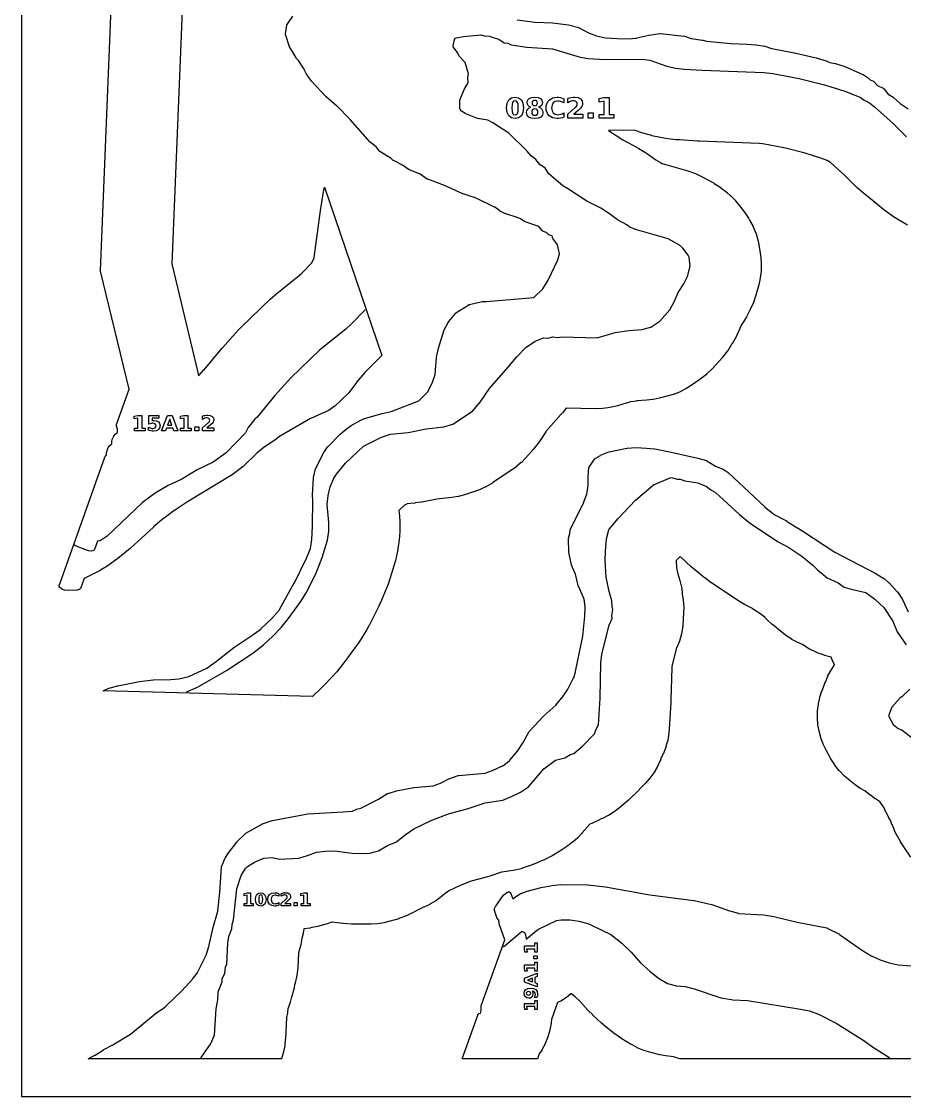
# Model space of a CAD drawing. Header units: millimetres. Extents: x 0 to 841, y 0 to 594.
# Drawn here: x 0 to 249, y 0 to 303.1 of the extents above; entities that cross this region are included whole.
import ezdxf

# ---------------------------------------------------------------- set-up
doc = ezdxf.new("R2010")
doc.units = ezdxf.units.MM
for name, color, linetype in [('CUT', 1, 'Continuous'), ('ENGRAVE', 5, 'Continuous'), ('SHEET_EDGE_DO_NOT_CUT', 8, 'Continuous')]:
    doc.layers.add(name, color=color, linetype=linetype)

msp = doc.modelspace()

# ---------------------------------------------------------------- linework, layer by layer
at = {"layer": 'CUT'}
for points in [[(45.57, 313.2), (42.35, 234.78), (42.35, 234.77), (42.35, 234.76), (49.76, 204.13), (49.77, 204.1), (49.94, 203.2), (49.94, 203.19), (49.95, 203.2), (50.09, 203.37), (50.11, 203.4), (51.46, 204.87), (51.47, 204.88), (55.98, 210.36), (55.99, 210.37), (56.64, 211.12), (56.65, 211.13), (61.13, 216.05), (61.14, 216.06), (62.02, 216.97), (62.03, 216.98), (70.13, 224.8), (70.14, 224.81), (71.47, 225.98), (71.49, 226), (78.42, 231.58), (78.43, 231.59), (79.08, 232.18), (79.09, 232.19), (81.87, 235.06), (81.88, 235.07), (81.89, 235.09), (82.53, 236.5), (82.54, 236.51), (82.54, 236.52), (84.4, 250.43), (84.4, 250.44), (84.48, 250.93), (84.48, 250.93), (85.05, 254.56), (85.06, 254.57), (85.33, 255.97), (85.33, 255.99), (85.44, 256.42), (101.6, 208.97), (96.82, 204.13), (96.82, 204.13), (96.81, 204.12), (94.49, 201.37), (94.48, 201.35), (92.32, 198.42), (92.3, 198.39), (92.26, 198.35), (88.22, 194.56), (88.17, 194.52), (86.63, 193.44), (86.59, 193.41), (86.55, 193.39), (81.55, 191.14), (81.53, 191.13), (72.73, 186.08), (72.72, 186.07), (72.72, 186.07), (71.46, 185.08), (71.42, 185.05), (68.44, 183.13), (68.41, 183.11), (66.39, 181.4), (66.38, 181.38), (62.57, 177.72), (62.52, 177.68), (59.43, 175.31), (59.39, 175.28), (46.84, 167.66), (46.83, 167.66), (43.39, 165.4), (43.38, 165.4), (40.19, 163.06), (40.18, 163.05), (37.21, 160.58), (37.2, 160.57), (30.67, 154.56), (30.65, 154.54), (27.19, 151.7), (27.17, 151.68), (24.42, 149.69), (24.39, 149.67), (22.24, 148.36), (22.2, 148.34), (17.68, 146.04), (17.67, 146.04), (17.67, 146.03), (16.74, 143.44), (16.72, 143.39), (16.7, 143.35), (16.67, 143.31), (16.55, 143.14), (16.52, 143.1), (16.48, 143.07), (16.44, 143.03), (16.39, 143.01), (16.35, 142.98), (16.3, 142.97), (15.71, 142.78), (15.67, 142.77), (15.63, 142.76), (15.58, 142.75), (13.22, 142.63), (13.18, 142.63), (13.13, 142.63), (12.26, 142.74), (12.2, 142.75), (12.14, 142.76), (11.57, 142.98), (11.52, 142.99), (11.48, 143.02), (11.44, 143.04), (10.86, 143.46), (10.83, 143.49), (10.79, 143.53), (10.76, 143.56), (10.74, 143.6), (10.71, 143.64), (10.69, 143.69), (10.66, 143.77), (10.65, 143.81), (10.64, 143.86), (10.63, 143.9), (10.63, 143.95), (10.63, 144), (10.65, 144.17), (10.66, 144.23), (10.67, 144.29), (23.51, 180.3), (23.53, 180.35), (23.56, 180.4), (23.67, 180.56), (23.7, 180.6), (23.74, 180.64), (23.78, 180.68), (23.82, 180.71), (23.97, 180.8), (23.98, 180.81), (23.98, 180.82), (23.95, 181.39), (23.95, 181.44), (23.95, 181.49), (23.96, 181.54), (23.98, 181.58), (24.47, 182.97), (24.49, 183.02), (24.51, 183.07), (24.54, 183.11), (24.89, 183.57), (24.92, 183.61), (24.96, 183.65), (25, 183.68), (25.51, 184.03), (25.52, 184.04), (25.52, 184.05), (25.48, 184.62), (25.48, 184.68), (25.49, 184.74), (25.55, 185.11), (25.56, 185.16), (25.57, 185.2), (25.59, 185.24), (26.03, 186.22), (26.05, 186.26), (26.08, 186.3), (26.1, 186.33), (26.45, 186.76), (26.48, 186.79), (26.51, 186.82), (26.55, 186.85), (27.06, 187.21), (27.07, 187.22), (27.07, 187.23), (27.06, 188.13), (27.06, 188.14), (27.06, 188.15), (26.79, 189.05), (26.78, 189.1), (26.77, 189.15), (26.77, 189.2), (26.77, 189.36), (26.78, 189.41), (26.79, 189.46), (26.8, 189.51), (30.32, 199.4), (30.33, 199.41), (30.32, 199.43), (22.27, 232.73), (22.26, 232.77), (22.25, 232.82), (22.25, 232.86), (25.59, 314.02)], [(249.82, 245.68), (245.9, 248.05), (245.87, 248.07), (243.57, 249.69), (243.54, 249.71), (236.91, 255.15), (236.89, 255.17), (235.59, 256.33), (235.58, 256.35), (232.05, 259.8), (232.04, 259.81), (228.17, 263.32), (228.16, 263.33), (228.15, 263.33), (228.15, 263.34), (228.13, 263.35), (227.21, 263.88), (227.18, 263.89), (225.45, 264.59), (225.43, 264.59), (221.01, 266), (221, 266), (215.04, 267.46), (215.02, 267.46), (209.01, 268.63), (208.98, 268.64), (208, 268.73), (207.98, 268.74), (191.17, 269.35), (191.16, 269.35), (190.62, 269.38), (190.61, 269.38), (185.61, 269.7), (185.6, 269.7), (184.66, 269.79), (184.65, 269.79), (182.16, 270.07), (182.14, 270.07), (180.2, 270.39), (180.17, 270.39), (177.75, 270.91), (177.72, 270.92), (175.26, 271.62), (175.23, 271.63), (172.8, 272.49), (172.79, 272.49), (172.78, 272.49), (165.56, 272.4), (165.55, 272.4), (165.56, 272.39), (169.54, 269.75), (169.57, 269.74), (172.42, 268.28), (172.44, 268.27), (174.09, 267.33), (174.11, 267.32), (176.52, 265.78), (176.54, 265.77), (177.81, 264.88), (177.82, 264.87), (178.87, 264.08), (178.88, 264.08), (178.89, 264.07), (180.15, 263.39), (180.17, 263.38), (180.61, 263.11), (180.61, 263.11), (180.63, 263.11), (187.91, 261.01), (187.94, 261), (190.06, 260.26), (190.11, 260.23), (192.13, 259.25), (192.16, 259.24), (195.3, 257.48), (195.33, 257.47), (197.19, 256.28), (197.24, 256.25), (198.96, 254.86), (198.98, 254.84), (199.88, 254.03), (199.9, 254.01), (201.3, 252.61), (201.33, 252.58), (202.58, 251.04), (202.6, 251.02), (204.06, 249.04), (204.07, 249.02), (204.98, 247.67), (204.99, 247.66), (205.31, 247.13), (205.33, 247.11), (206.34, 245.26), (206.36, 245.21), (207.16, 243.27), (207.18, 243.22), (207.76, 241.2), (207.77, 241.15), (208.14, 239.07), (208.15, 239.05), (208.45, 236.56), (208.45, 236.54), (208.59, 234.64), (208.59, 234.6), (208.55, 232.71), (208.55, 232.66), (208.32, 230.79), (208.31, 230.74), (207.9, 228.88), (207.89, 228.86), (207.11, 225.96), (207.1, 225.93), (206.42, 223.9), (206.4, 223.85), (205.51, 221.9), (205.5, 221.88), (204.44, 219.86), (204.43, 219.84), (203.63, 218.46), (203.62, 218.44), (202.98, 217.44), (202.98, 217.43), (202.97, 217.42), (202.61, 216.54), (202.59, 216.52), (201.69, 214.64), (201.68, 214.61), (200.37, 212.21), (200.35, 212.19), (199.15, 210.26), (199.11, 210.21), (197.69, 208.43), (197.67, 208.41), (194.85, 205.28), (194.83, 205.25), (193.19, 203.63), (193.15, 203.59), (191.33, 202.18), (191.3, 202.16), (188.82, 200.45), (188.8, 200.44), (187.33, 199.52), (187.29, 199.5), (185.76, 198.71), (185.71, 198.7), (184.12, 198.05), (184.07, 198.04), (182.41, 197.54), (182.39, 197.53), (179.84, 196.88), (179.82, 196.88), (178.11, 196.52), (178.07, 196.51), (176.33, 196.31), (176.31, 196.31), (173.47, 196.11), (173.45, 196.1), (171.79, 195.86), (171.76, 195.85), (168.07, 194.75), (168.04, 194.74), (166.03, 194.25), (165.98, 194.24), (163.94, 193.97), (163.89, 193.97), (161.82, 193.91), (161.8, 193.91), (153.66, 194.12), (153.65, 194.12), (153.64, 194.11), (152.62, 192.87), (152.62, 192.86), (152.11, 192.27), (152.11, 192.26), (147.88, 187.48), (147.86, 187.45), (146.06, 184.73), (146.04, 184.7), (144.32, 182.46), (144.3, 182.44), (142.12, 179.99), (142.11, 179.98), (140.96, 178.8), (140.93, 178.77), (139.7, 177.69), (139.67, 177.66), (138.34, 176.69), (138.32, 176.68), (132.83, 172.99), (132.81, 172.97), (131.16, 171.98), (131.11, 171.95), (129.38, 171.13), (129.34, 171.11), (127.53, 170.46), (127.5, 170.45), (124.97, 169.68), (124.95, 169.67), (123.21, 169.22), (123.17, 169.21), (121.4, 168.93), (121.37, 168.92), (117.12, 168.44), (117.1, 168.43), (112.85, 167.62), (112.83, 167.61), (110.98, 167.35), (110.95, 167.34), (108.77, 167.13), (108.75, 167.13), (108.74, 167.13), (108.06, 166.78), (108.04, 166.78), (108.04, 166.77), (106.44, 165.26), (106.43, 165.26), (106.44, 165.24), (106.58, 163.77), (106.58, 163.75), (106.67, 161.94), (106.67, 161.92), (106.68, 159.45), (106.68, 159.44), (106.62, 157.89), (106.62, 157.86), (106.44, 156.32), (106.44, 156.3), (106.05, 153.82), (106.05, 153.78), (105.46, 151.16), (105.45, 151.13), (103.99, 146.23), (103.98, 146.21), (103.38, 144.5), (103.38, 144.48), (101.55, 139.93), (101.54, 139.91), (100.81, 138.3), (100.8, 138.28), (98.09, 132.96), (98.08, 132.94), (97.28, 131.53), (97.27, 131.51), (95.77, 129.07), (95.76, 129.05), (95, 127.93), (94.99, 127.91), (91.49, 123.02), (91.48, 123.01), (90.85, 122.18), (90.84, 122.17), (88.89, 119.73), (88.88, 119.71), (87.64, 118.31), (87.63, 118.3), (85.29, 115.88), (85.28, 115.87), (84.5, 115.11), (84.49, 115.1), (82.02, 112.81), (23.01, 114.42), (24.6, 115.14), (24.6, 115.14), (24.64, 115.16), (24.68, 115.17), (27.11, 115.81), (27.15, 115.82), (33.29, 116.97), (33.32, 116.97), (37.17, 117.49), (37.23, 117.5), (42.13, 117.57), (42.15, 117.57), (44.39, 117.76), (44.4, 117.76), (44.41, 117.76), (47.17, 118.44), (47.18, 118.44), (47.19, 118.45), (52.25, 120.76), (52.26, 120.77), (52.27, 120.77), (55, 122.73), (55.01, 122.73), (59.87, 126.56), (59.9, 126.58), (64.99, 129.97), (65, 129.98), (67.56, 131.91), (67.58, 131.93), (70.57, 134.78), (70.59, 134.8), (72.72, 137.25), (72.73, 137.26), (72.74, 137.27), (76.84, 144.64), (76.85, 144.65), (80.35, 151.79), (80.36, 151.8), (81.5, 154.5), (81.5, 154.51), (81.51, 154.52), (81.83, 157.01), (81.83, 157.03), (82.04, 160.69), (82.04, 160.7), (82.18, 168.11), (82.18, 168.13), (82.08, 169.52), (82.08, 169.58), (82.31, 174.45), (82.32, 174.5), (82.33, 174.55), (82.94, 177.01), (82.96, 177.06), (82.98, 177.11), (85.36, 181.82), (85.38, 181.86), (85.41, 181.89), (86.41, 183.27), (86.43, 183.3), (86.46, 183.32), (89.85, 186.75), (89.89, 186.79), (91.58, 188.17), (91.59, 188.18), (92.94, 189.19), (92.97, 189.21), (93, 189.23), (95.69, 190.67), (95.72, 190.69), (96.7, 191.13), (96.77, 191.16), (101.68, 192.59), (101.71, 192.6), (104.23, 193.15), (104.24, 193.16), (104.25, 193.16), (112.09, 196.19), (112.1, 196.2), (112.11, 196.21), (114.45, 198.62), (114.46, 198.63), (114.46, 198.64), (115.79, 201.09), (115.8, 201.1), (115.8, 201.11), (116.64, 203.56), (116.64, 203.57), (116.64, 203.59), (117.05, 208.38), (117.06, 208.44), (117.59, 210.99), (117.6, 211.04), (119.09, 215.89), (119.11, 215.94), (119.13, 215.98), (120.45, 218.43), (120.48, 218.47), (120.5, 218.51), (122.38, 220.82), (122.41, 220.86), (122.45, 220.9), (122.5, 220.93), (126.14, 223.25), (126.19, 223.27), (126.24, 223.3), (126.29, 223.31), (129.92, 224.19), (129.96, 224.2), (130.01, 224.2), (130.05, 224.2), (131.07, 224.17), (131.1, 224.17), (144.47, 225.32), (144.49, 225.32), (144.5, 225.33), (146.98, 227.75), (146.99, 227.76), (147, 227.77), (148.51, 230.18), (148.53, 230.21), (151.21, 235.91), (151.23, 235.95), (151.74, 237.62), (151.74, 237.63), (151.74, 237.64), (151.14, 240.13), (151.14, 240.15), (151.13, 240.16), (149.91, 241.84), (149.88, 241.88), (149.85, 241.92), (149.84, 241.97), (149.6, 242.68), (149.6, 242.69), (149.58, 242.69), (148.72, 243), (148.67, 243.02), (148.62, 243.04), (148.57, 243.07), (148.53, 243.11), (148.13, 243.5), (148.13, 243.51), (148.12, 243.51), (147.05, 243.99), (147, 244.01), (146.96, 244.04), (146.92, 244.08), (146.88, 244.11), (145.86, 245.28), (145.85, 245.29), (145.84, 245.3), (142.03, 246.59), (141.99, 246.61), (141.95, 246.63), (141.91, 246.65), (140.74, 247.44), (140.73, 247.45), (140.72, 247.46), (139.57, 247.95), (139.54, 247.96), (136.59, 248.9), (136.53, 248.92), (134.94, 249.67), (134.89, 249.7), (134.85, 249.73), (133.45, 250.78), (133.44, 250.78), (133.43, 250.79), (128.21, 253.26), (128.19, 253.27), (124.54, 254.52), (124.5, 254.53), (119.32, 256.84), (119.31, 256.84), (114.54, 258.62), (114.5, 258.64), (114.46, 258.66), (114.43, 258.68), (112.46, 260.08), (112.45, 260.09), (112.44, 260.09), (109.39, 261.28), (109.33, 261.3), (109.28, 261.33), (107.43, 262.63), (107.42, 262.63), (107.41, 262.64), (104.92, 263.87), (104.88, 263.9), (104.84, 263.92), (104.8, 263.95), (104.22, 264.48), (104.21, 264.49), (104.2, 264.49), (101.08, 266.46), (101.04, 266.49), (101, 266.53), (100.97, 266.57), (99.98, 267.75), (99.98, 267.76), (99.97, 267.77), (98.31, 269.07), (98.27, 269.1), (98.24, 269.14), (92.7, 275.48), (92.69, 275.5), (88.98, 279.23), (88.97, 279.24), (85.86, 281.95), (85.82, 281.99), (81.82, 286.29), (81.78, 286.33), (80.45, 288.16), (80.43, 288.2), (80.4, 288.23), (79.72, 289.62), (79.71, 289.64), (78.14, 292.13), (78.13, 292.14), (78.12, 292.15), (77.54, 292.72), (77.51, 292.76), (77.48, 292.8), (77.46, 292.84), (76.45, 294.67), (76.44, 294.69), (75.65, 295.79), (75.62, 295.83), (75.59, 295.88), (75.57, 295.93), (74.48, 299.41), (74.47, 299.46), (74.46, 299.5), (74.46, 299.54), (74.46, 299.59), (74.46, 299.63), (74.82, 302.09), (74.82, 302.14), (74.84, 302.18), (74.85, 302.23), (74.87, 302.27), (74.9, 302.31), (76.52, 304.65)], [(139.78, 303.56), (144.72, 302.93), (144.74, 302.92), (149.7, 302.69), (149.73, 302.69), (154.21, 302.17), (154.28, 302.15), (157.15, 301.39), (157.2, 301.38), (157.26, 301.35), (159.88, 299.95), (159.91, 299.93), (162.12, 299.06), (162.13, 299.06), (162.14, 299.06), (164.64, 298.54), (164.68, 298.54), (169.6, 298.24), (169.62, 298.24), (172.13, 298.3), (172.16, 298.3), (173.53, 298.45), (173.56, 298.46), (176.94, 299.28), (176.98, 299.29), (180.04, 299.77), (180.09, 299.77), (180.14, 299.77), (180.18, 299.77), (186.87, 298.96), (186.92, 298.96), (186.96, 298.94), (188.83, 298.35), (188.84, 298.35), (188.85, 298.35), (192.03, 297.88), (192.06, 297.87), (192.1, 297.86), (193.14, 297.54), (193.15, 297.54), (193.16, 297.54), (200.14, 296.89), (200.15, 296.89), (204.56, 296.76), (204.59, 296.76), (207.1, 296.51), (207.13, 296.51), (209.54, 296.14), (209.58, 296.13), (209.62, 296.12), (211.54, 295.49), (211.57, 295.48), (217.92, 294.26), (217.94, 294.25), (224.12, 292.83), (224.14, 292.83), (226.89, 292.05), (226.96, 292.03), (227.96, 291.59), (227.97, 291.58), (227.99, 291.58), (229.47, 291.28), (229.52, 291.26), (232.15, 290.45), (232.2, 290.43), (237.25, 288.16), (237.32, 288.13), (238.73, 287.22), (238.77, 287.2), (238.81, 287.16), (239.33, 286.67), (239.34, 286.66), (239.35, 286.66), (240.24, 286.24), (240.29, 286.22), (240.33, 286.19), (240.37, 286.15), (240.41, 286.11), (241.16, 285.22), (241.17, 285.21), (241.18, 285.2), (243.13, 284.22), (243.17, 284.2), (243.21, 284.17), (243.25, 284.14), (243.28, 284.11), (243.31, 284.07), (244.38, 282.63), (244.39, 282.62), (244.4, 282.62), (245.81, 281.74), (245.84, 281.72), (245.87, 281.69), (247.79, 280.02), (247.82, 280.01), (250.08, 278.48)], [(250.83, 67.5), (248.81, 70.42), (248.8, 70.44), (247.9, 71.85), (247.89, 71.87), (246.99, 73.42), (246.98, 73.44), (246.17, 75.02), (246.15, 75.06), (245.49, 76.68), (245.47, 76.73), (245.28, 77.34), (245.28, 77.35), (245.27, 77.36), (245.15, 77.6), (245.14, 77.62), (245.03, 77.86), (245.01, 77.89), (244.67, 78.41), (244.65, 78.46), (243.79, 80.11), (243.77, 80.15), (243.26, 81.39), (243.26, 81.4), (243.25, 81.41), (242.47, 82.59), (242.46, 82.6), (242.45, 82.6), (242.34, 82.72), (242.32, 82.75), (242.01, 83.14), (242, 83.15), (241.99, 83.15), (240.78, 83.94), (240.76, 83.95), (239.37, 84.94), (239.35, 84.95), (237.82, 86.14), (237.79, 86.16), (236.55, 86.87), (236.51, 86.89), (235.08, 87.89), (235.06, 87.9), (233.66, 88.97), (233.64, 88.98), (232.09, 90.3), (232.05, 90.34), (230.65, 91.8), (230.62, 91.84), (229.38, 93.44), (229.35, 93.48), (228.27, 95.21), (228.26, 95.23), (226.94, 97.64), (226.93, 97.66), (226.1, 99.35), (226.08, 99.39), (225.42, 101.15), (225.41, 101.19), (224.92, 103), (224.91, 103.05), (224.59, 104.89), (224.59, 104.94), (224.46, 106.81), (224.45, 106.85), (224.5, 108.73), (224.5, 108.77), (224.73, 110.63), (224.74, 110.68), (225.14, 112.51), (225.15, 112.55), (225.73, 114.35), (225.74, 114.37), (226.67, 116.85), (226.68, 116.87), (227.41, 118.55), (227.43, 118.59), (228.3, 120.19), (228.32, 120.23), (229.3, 121.67), (229.31, 121.68), (229.3, 121.69), (228.61, 123.13), (228.6, 123.15), (228.3, 123.85), (228.29, 123.86), (228.28, 123.86), (226.46, 124.39), (226.43, 124.4), (224.34, 125.14), (224.29, 125.16), (222.3, 126.12), (222.26, 126.15), (220.38, 127.33), (220.36, 127.35), (220.24, 127.44), (220.23, 127.44), (220.22, 127.45), (218.77, 128.12), (218.75, 128.13), (217.27, 128.89), (217.24, 128.91), (215.84, 129.79), (215.8, 129.82), (214.48, 130.82), (214.46, 130.83), (211.75, 133.06), (211.73, 133.07), (210.11, 134.57), (210.09, 134.59), (209.69, 135), (209.67, 135.02), (208.23, 136.17), (208.22, 136.18), (206.17, 137.55), (206.15, 137.57), (203.92, 138.73), (203.9, 138.74), (202.03, 139.86), (202.01, 139.87), (194.05, 145.23), (194.03, 145.25), (192.66, 146.26), (192.64, 146.27), (189.89, 148.49), (189.88, 148.51), (188.87, 149.38), (188.85, 149.39), (185.73, 152.29), (185.72, 152.29), (185.71, 152.29), (184.62, 151.16), (184.61, 151.15), (184.61, 151.14), (184.72, 149.08), (184.72, 149.07), (184.72, 149.06), (185.09, 147.36), (185.09, 147.34), (185.63, 145.53), (185.64, 145.5), (186.17, 143.22), (186.18, 143.16), (186.44, 140.84), (186.45, 140.81), (186.46, 140.61), (186.46, 140.58), (186.57, 139.97), (186.58, 139.93), (186.73, 138.11), (186.73, 138.06), (186.72, 136.24), (186.72, 136.19), (186.58, 134.85), (186.58, 134.84), (186.58, 134.83), (186.58, 134.79), (186.58, 134.73), (186.47, 132.63), (186.46, 132.58), (186.12, 130.51), (186.11, 130.45), (185.54, 128.43), (185.52, 128.38), (184.74, 126.41), (184.73, 126.39), (184.65, 126.2), (184.64, 126.19), (184.64, 126.18), (183.42, 121.28), (183.41, 121.25), (183.38, 120.96), (183.38, 120.94), (183.14, 111.78), (183.14, 111.77), (183.11, 111.14), (183.11, 111.13), (182.67, 103.64), (182.67, 103.62), (182.48, 101.82), (182.48, 101.78), (182.13, 100.01), (182.11, 99.97), (181.6, 98.25), (181.59, 98.2), (180.92, 96.54), (180.9, 96.49), (180.44, 95.6), (180.43, 95.58), (180.07, 94.59), (180.05, 94.55), (179.27, 92.89), (179.25, 92.85), (178.31, 91.28), (178.28, 91.24), (177.2, 89.76), (177.17, 89.72), (175.94, 88.34), (175.93, 88.33), (172.55, 84.86), (172.53, 84.84), (171.14, 83.55), (171.13, 83.54), (168.63, 81.43), (168.61, 81.41), (167.12, 80.27), (167.09, 80.24), (165.51, 79.26), (165.46, 79.23), (163.8, 78.4), (163.75, 78.38), (163.2, 78.17), (163.17, 78.16), (162.99, 78.05), (162.96, 78.04), (160.81, 77), (160.75, 76.98), (160.31, 76.83), (160.3, 76.82), (160.29, 76.81), (158.14, 74.3), (158.12, 74.29), (156.91, 72.99), (156.88, 72.96), (155.55, 71.78), (155.52, 71.76), (154.09, 70.7), (154.07, 70.69), (151.84, 69.19), (151.81, 69.17), (149.63, 67.9), (149.6, 67.89), (147.16, 66.67), (147.15, 66.66), (145.74, 66.03), (145.72, 66.02), (143.23, 65.01), (143.2, 65), (141.01, 64.26), (140.96, 64.24), (138.69, 63.77), (138.67, 63.76), (135.42, 63.27), (135.41, 63.27), (135.4, 63.27), (132.08, 62.16), (132.06, 62.15), (130.76, 61.77), (130.75, 61.76), (126.84, 60.75), (126.81, 60.74), (123.74, 59.54), (123.72, 59.53), (120.53, 57.99), (120.5, 57.98), (120.01, 57.65), (119.99, 57.64), (118.39, 56.33), (118.37, 56.31), (116.84, 55.18), (116.8, 55.16), (115.19, 54.19), (115.14, 54.16), (113.43, 53.35), (113.41, 53.34), (112.05, 52.77), (112.02, 52.76), (110.66, 51.97), (110.63, 51.96), (108.6, 50.94), (108.54, 50.92), (106.41, 50.15), (106.38, 50.14), (103.93, 49.41), (103.91, 49.4), (102.2, 48.98), (102.15, 48.97), (100.42, 48.7), (100.38, 48.69), (98.62, 48.58), (98.6, 48.58), (97.37, 48.55), (97.36, 48.55), (96.77, 48.55), (96.76, 48.55), (93.05, 48.58), (93.02, 48.59), (90.68, 48.75), (90.65, 48.75), (87.59, 49.15), (87.58, 49.15), (87.56, 49.14), (85.96, 48.63), (85.94, 48.62), (83.46, 47.95), (83.44, 47.94), (81.5, 47.52), (81.45, 47.51), (79.64, 47.3), (79.62, 47.3), (79.62, 47.29), (79.43, 46.03), (79.43, 45.98), (79.08, 44.53), (79.08, 44.52), (78.8, 42.86), (78.79, 42.8), (78.12, 40.53), (78.11, 40.5), (78.1, 40.48), (78.1, 40.47), (78.1, 40.46), (77.9, 36.35), (77.9, 36.32), (77.67, 34.17), (77.67, 34.12), (77.21, 32.02), (77.2, 31.96), (77.03, 31.47), (77.03, 31.46), (77.02, 31.45), (76.91, 30.69), (76.9, 30.64), (76.33, 28.55), (76.31, 28.49), (76.01, 27.72), (76, 27.69), (75.74, 26.63), (75.72, 26.59), (75.16, 24.94), (75.15, 24.92), (75.14, 24.91), (75.14, 24.9), (75.14, 24.89), (74.98, 23.57), (74.97, 23.53), (74.75, 22.34), (74.74, 22.31), (74.41, 16.21), (74.4, 16.19), (74.22, 14.41), (74.22, 14.36), (73.88, 12.62), (73.87, 12.57), (73.37, 10.86), (73.36, 10.82), (73.28, 10.62), (18.8, 10.62), (20.71, 11.61), (20.71, 11.61), (20.73, 11.62), (23.16, 13.19), (23.2, 13.21), (25.71, 14.53), (25.73, 14.53), (30.71, 17.6), (30.74, 17.62), (38.16, 23.64), (38.2, 23.67), (39.92, 24.8), (39.92, 24.8), (39.93, 24.81), (40.7, 25.5), (40.71, 25.51), (45.2, 29.8), (45.21, 29.81), (48.19, 33.04), (48.2, 33.06), (49.5, 34.79), (49.51, 34.8), (49.51, 34.81), (52.08, 39.81), (52.08, 39.82), (52.09, 39.83), (52.82, 42.3), (52.83, 42.32), (53.91, 47.31), (53.91, 47.34), (55.35, 52.29), (55.36, 52.3), (55.36, 52.31), (55.94, 57.54), (55.94, 57.55), (56.4, 64.77), (56.41, 64.82), (56.42, 64.86), (56.43, 64.9), (56.45, 64.94), (57.46, 67.26), (57.48, 67.3), (57.5, 67.33), (58.21, 68.4), (58.23, 68.42), (60.69, 71.73), (60.71, 71.76), (60.74, 71.79), (63.19, 74.19), (63.23, 74.22), (63.26, 74.25), (63.3, 74.27), (68.17, 76.96), (68.21, 76.98), (68.25, 76.99), (70.73, 77.84), (70.8, 77.86), (80.73, 79.7), (80.79, 79.71), (90.69, 80.22), (90.71, 80.22), (93.2, 80.49), (93.21, 80.49), (93.22, 80.49), (94.36, 80.97), (94.4, 80.98), (94.44, 80.99), (95.71, 81.27), (95.72, 81.27), (95.73, 81.28), (100.69, 83.84), (100.7, 83.85), (103.25, 85.42), (103.29, 85.44), (103.33, 85.46), (103.37, 85.48), (105.72, 86.17), (105.77, 86.19), (110.65, 87.1), (110.7, 87.1), (116.02, 87.62), (116.03, 87.63), (116.05, 87.63), (118.17, 88.36), (118.2, 88.37), (120.72, 89.62), (120.77, 89.65), (123.18, 90.52), (123.22, 90.53), (123.27, 90.54), (123.31, 90.55), (130.69, 91.18), (130.71, 91.18), (130.72, 91.18), (132.8, 91.89), (132.82, 91.9), (135.68, 93.23), (135.69, 93.24), (135.7, 93.25), (137.72, 94.78), (137.73, 94.79), (137.74, 94.8), (139.81, 97.31), (139.83, 97.33), (141.44, 99.8), (141.45, 99.82), (143.2, 102.95), (143.24, 103), (143.27, 103.05), (147.24, 107.26), (147.27, 107.29), (150.7, 110.31), (150.71, 110.32), (150.71, 110.32), (152.32, 112.3), (152.33, 112.32), (154.1, 114.81), (154.11, 114.81), (154.11, 114.82), (155.7, 118.03), (155.71, 118.04), (155.71, 118.05), (156.27, 119.76), (156.27, 119.79), (158.25, 129.81), (158.25, 129.83), (158.85, 135.43), (158.85, 135.44), (158.98, 138.06), (158.98, 138.07), (158.98, 138.08), (158.65, 140.23), (158.65, 140.24), (158.65, 140.25), (157.12, 143.66), (157.11, 143.7), (157.1, 143.74), (156.09, 147.67), (156.08, 147.68), (156.08, 147.69), (155.13, 149.83), (155.12, 149.88), (155.1, 149.93), (154.35, 153.38), (154.34, 153.43), (154.34, 153.47), (154.24, 157.26), (154.24, 157.31), (154.25, 157.36), (154.26, 157.42), (154.67, 158.75), (154.67, 158.76), (154.67, 158.78), (154.74, 159.77), (154.74, 159.82), (154.75, 159.87), (154.77, 159.92), (154.79, 159.96), (158.55, 167.62), (158.55, 167.64), (159.39, 169.79), (159.39, 169.8), (159.39, 169.81), (159.76, 172.28), (159.77, 172.32), (159.77, 174.81), (159.78, 174.86), (160.03, 177.27), (160.04, 177.32), (160.05, 177.36), (160.07, 177.41), (160.09, 177.45), (160.11, 177.49), (161.58, 179.75), (161.61, 179.79), (161.64, 179.83), (161.67, 179.86), (161.71, 179.89), (161.75, 179.91), (163.23, 180.78), (163.29, 180.81), (165.67, 181.78), (165.71, 181.8), (165.76, 181.81), (170.67, 182.82), (170.71, 182.83), (170.75, 182.83), (173.22, 182.95), (173.26, 182.95), (176.25, 182.84), (176.29, 182.83), (178.52, 182.6), (178.56, 182.59), (183.21, 181.7), (183.23, 181.69), (190.68, 180.01), (190.7, 180), (193.17, 179.29), (193.21, 179.28), (193.26, 179.26), (193.29, 179.24), (195.7, 177.77), (195.71, 177.76), (195.72, 177.76), (197.77, 176.92), (197.81, 176.9), (197.86, 176.87), (199.27, 175.92), (199.3, 175.89), (199.33, 175.87), (209.59, 166.22), (209.61, 166.21), (212.43, 164.04), (212.44, 164.03), (212.45, 164.03), (215.72, 162.28), (215.74, 162.26), (220.31, 159.42), (220.32, 159.42), (229.35, 153.49), (229.37, 153.47), (240.72, 147.58), (240.75, 147.56), (243.17, 146.08), (243.21, 146.05), (243.24, 146.03), (244.62, 144.85), (244.66, 144.81), (246.96, 142.33), (246.98, 142.3), (247, 142.27), (248.42, 140.16), (248.45, 140.12), (248.46, 140.09), (250.03, 136.67)], [(289.33, 10.62), (185.65, 10.62), (183.89, 11.23), (183.88, 11.23), (183.87, 11.23), (183.22, 11.28), (183.2, 11.28), (181.61, 11.46), (181.57, 11.47), (179.99, 11.78), (179.97, 11.79), (177.49, 12.38), (177.47, 12.39), (175.53, 12.97), (175.48, 12.98), (173.62, 13.75), (173.57, 13.77), (171.79, 14.73), (171.77, 14.75), (169.27, 16.26), (169.25, 16.28), (167.29, 17.64), (167.27, 17.66), (164.8, 19.61), (164.78, 19.62), (163.56, 20.66), (163.55, 20.67), (161.09, 22.96), (161.07, 22.98), (159.81, 24.26), (159.79, 24.27), (157.53, 26.8), (157.51, 26.81), (156.14, 28.12), (156.13, 28.14), (155.44, 28.68), (155.43, 28.69), (155.41, 28.7), (154.97, 28.91), (154.96, 28.92), (154.95, 28.91), (153.71, 27.95), (153.67, 27.93), (152.06, 26.92), (152.02, 26.9), (151.19, 26.48), (151.18, 26.48), (151.17, 26.47), (149.47, 21.72), (149.46, 21.71), (149.46, 21.7), (149.38, 20.75), (149.38, 20.7), (149.01, 18.76), (149, 18.71), (148.45, 16.81), (148.43, 16.76), (147.68, 14.93), (147.66, 14.88), (146.73, 13.13), (146.7, 13.09), (145.99, 12.02), (145.98, 12.01), (145.98, 12), (145.48, 10.62), (124.23, 10.62), (128.66, 22.95), (128.68, 23), (128.7, 23.04), (128.73, 23.08), (128.85, 23.25), (128.88, 23.29), (128.92, 23.32), (128.96, 23.35), (129, 23.38), (129.04, 23.4), (129.09, 23.42), (129.4, 23.53), (129.41, 23.53), (129.41, 23.54), (129.61, 24.26), (129.61, 24.28), (129.61, 24.29), (129.67, 25.69), (129.67, 25.74), (129.68, 25.79), (129.69, 25.84), (136.27, 44.15), (136.27, 44.16), (136.27, 44.17), (134.69, 48.69), (134.67, 48.74), (134.66, 48.79), (134.66, 48.85), (134.65, 49.73), (134.65, 49.74), (134.64, 49.75), (134.17, 50.29), (134.14, 50.32), (134.11, 50.36), (134.09, 50.41), (134.07, 50.45), (133.38, 52.42), (133.37, 52.46), (133.36, 52.51), (133.35, 52.56), (133.35, 52.6), (133.36, 52.81), (133.37, 52.86), (133.38, 52.91), (133.39, 52.96), (133.41, 53.01), (133.68, 53.57), (133.7, 53.6), (133.72, 53.64), (135.77, 56.55), (135.8, 56.59), (136.09, 56.91), (136.12, 56.95), (136.16, 56.98), (136.9, 57.55), (136.94, 57.58), (136.98, 57.6), (137.02, 57.62), (137.06, 57.63), (137.1, 57.65), (137.15, 57.65), (137.34, 57.68), (137.39, 57.68), (137.44, 57.68), (137.49, 57.67), (137.54, 57.66), (137.58, 57.64), (137.63, 57.62), (137.67, 57.6), (137.81, 57.5), (137.86, 57.47), (137.89, 57.44), (137.93, 57.4), (137.96, 57.35), (137.99, 57.31), (138.01, 57.26), (138.58, 55.72), (138.58, 55.71), (138.59, 55.72), (139.69, 56.57), (139.74, 56.61), (139.74, 56.61), (140.76, 57.2), (140.8, 57.22), (140.85, 57.24), (142.58, 57.86), (142.62, 57.87), (146.5, 58.95), (146.54, 58.96), (149.61, 59.53), (149.66, 59.53), (152.12, 59.73), (152.16, 59.73), (159.61, 59.71), (159.66, 59.71), (164.68, 59.16), (164.72, 59.15), (177.18, 56.88), (177.19, 56.88), (189.61, 55.29), (189.66, 55.28), (194.6, 54.15), (194.66, 54.14), (199.65, 52.35), (199.67, 52.34), (202.16, 51.65), (202.17, 51.64), (202.19, 51.64), (209.2, 51.18), (209.24, 51.18), (212.12, 50.74), (212.16, 50.73), (218.77, 49.16), (218.78, 49.16), (227.07, 47.56), (227.11, 47.55), (227.16, 47.53), (227.2, 47.51), (230.63, 45.75), (230.69, 45.71), (237.16, 41.21), (237.17, 41.21), (239.64, 39.68), (239.67, 39.66), (242.15, 38.54), (242.17, 38.54), (244.68, 37.67), (244.71, 37.66), (247.18, 37.14), (247.21, 37.14), (251.09, 36.81)]]:
    msp.add_lwpolyline(points, dxfattribs=at)
at = {"layer": 'ENGRAVE'}
for points in [[(46.54, 114.08), (47.04, 114.33), (49.62, 115.39), (57.83, 120.14), (65.19, 124.96), (68.29, 127.35), (70.91, 129.79), (73.27, 132.22), (75.23, 134.67), (78.75, 139.57), (80.26, 142.03), (82.99, 147.37), (84.82, 151.94), (86.29, 156.86), (86.68, 159.37), (86.67, 161.86), (86.19, 166.89), (86.45, 169.43), (87.05, 171.93), (88.06, 174.3), (88.79, 175.51), (91.36, 178.53), (96.44, 183.33), (101.5, 185.87), (104.03, 186.77), (109.06, 187.25), (114.08, 188.22), (119.11, 188.8), (121.66, 189.58), (127.17, 193.28), (129.37, 195.75), (131.96, 199.67), (137.13, 205.51), (139.65, 208.6), (142.24, 211.16), (144.87, 212.96), (147.22, 213.89), (148.43, 213.82), (149.83, 214.19), (151.2, 214.01), (152.39, 214.16), (162.32, 213.9), (167.42, 215.43), (171.27, 216), (174.89, 216.26), (177.47, 216.92), (179.97, 218.64), (182.81, 221.8), (184.14, 224.22), (185.17, 226.7), (186.73, 229.16), (187.8, 231.2), (188.6, 234.12), (188.29, 236.63), (187.96, 237.18), (186.48, 239.18), (185.56, 240.01), (182.39, 241.79), (173.12, 244.45), (171.35, 245.21), (170.68, 245.78), (168.05, 247.19), (165.77, 248.91), (163.34, 250.46), (159.45, 252.45), (154.29, 255.87), (152.64, 256.77), (148.69, 260.2), (147.65, 261.78), (146.18, 262.82), (145.04, 264.18), (143.72, 265.23), (142.48, 266.64), (137.46, 271.6), (132.91, 274.58), (131.51, 275.32), (128.58, 275.78), (125.32, 277.09), (124.06, 277.8), (123.69, 278.28), (123.6, 278.58), (123.6, 280.91), (124.82, 283.98), (125.93, 285.85), (125.84, 287.34), (126.06, 288.35), (125.08, 291.53), (123.39, 293.37), (122.97, 294.4), (121.73, 295.93), (121.7, 296.28), (122.13, 298.04), (122.38, 298.39), (122.71, 298.54), (124.65, 298.85), (129.56, 299.34), (130.49, 299.09), (132.02, 298.97), (132.61, 298.66), (134.64, 298.12), (136.14, 297.13), (137.11, 297), (138.12, 296.57), (142.54, 295.87), (149.71, 295.37), (157.55, 293.09), (159.77, 292.71), (164.57, 292.39), (174.98, 292.52), (177.17, 292.16), (181.94, 290.47), (184.39, 289.94), (186.89, 289.66), (191.9, 289.34), (209.36, 288.7), (211.91, 288.44), (219.32, 287), (226.42, 285.26), (232.19, 283.43), (236.66, 281.64), (237.43, 281.05), (239.16, 280.14), (240.55, 279.09), (245.77, 274.36), (249.58, 270.63)], [(96.9, 221.83), (93.01, 217.81), (91.43, 216.38), (84.03, 210.41), (75.92, 202.59), (71.43, 197.66), (66.42, 191.57), (65.76, 190.96), (63.93, 188.64), (63.18, 187.15), (57.73, 181.46), (54.05, 178.87), (49.54, 176.66), (45.17, 174.04), (41.4, 172.28), (37.69, 170.16), (34.14, 167.46), (24.2, 157.95), (22.15, 156.67), (21.44, 156.6), (20.6, 154.27), (20.32, 153.96), (19.63, 153.8), (18.91, 153.86), (15.39, 155.15), (15.12, 155.32), (14.99, 155.49)], [(50.63, 10.92), (50.71, 11.03), (53.32, 14.8), (54.44, 17.3), (54.85, 24.75), (55.32, 27.27), (55.44, 29.49), (56.56, 32.3), (56.58, 33.15), (57.34, 34.8), (57.5, 36.51), (57.92, 37.3), (58.22, 43.34), (58.51, 45.09), (59.3, 47.3), (59.43, 48.52), (59.79, 49.8), (60.71, 58.51), (61.98, 62.3), (63.19, 64.28), (63.77, 64.84), (65.71, 66.11), (68.33, 67.2), (70.67, 67.36), (72.8, 66.89), (78.19, 67.24), (80.69, 67.92), (83.21, 68.86), (85.76, 69.21), (88.26, 69.23), (93.23, 68.58), (96.96, 68.55), (98.21, 68.57), (100.69, 69.31), (103.17, 70.73), (105.71, 71.8), (108.18, 73.82), (110.67, 75.44), (115.74, 77.89), (120.67, 79.81), (125.72, 81.12), (130.71, 82.79), (135.71, 83.54), (138.22, 84.56), (140.69, 85.79), (142.94, 87.3), (147.26, 92.35), (150.6, 94.79), (153.21, 95.5), (154.81, 96.39), (155.71, 96.69), (158.22, 98.82), (161.62, 102.3), (162.03, 103.62), (162.71, 104.8), (163.15, 112.31), (163.41, 122.27), (163.67, 124.75), (165.69, 132.87), (166.59, 134.8), (166.5, 135.62), (166.75, 137.3), (166.56, 138.14), (166.47, 139.8), (165.7, 142.38), (164.83, 146.42), (164.58, 151.14), (164.66, 153.78), (165.01, 157.24), (165.67, 159.74), (165.81, 160.03), (168.23, 162.98), (173.18, 168.11), (178.25, 172.46), (182.95, 174.46), (183.25, 174.52), (184.93, 174.02), (185.74, 174.09), (187.04, 173.63), (190.71, 173.04), (193.18, 172.03), (194.41, 171.01), (195.73, 170.28), (202.45, 164.06), (205.21, 161.83), (213.19, 156.45), (216.39, 154.78), (220.07, 152.32), (223.17, 149.83), (224.45, 148.51), (227.18, 146.27), (230.34, 144.8), (232.01, 143.6), (233.96, 143.04), (238.11, 142.15), (240.68, 140.21), (243.14, 137.91), (245.71, 133.99), (246.97, 131.06), (249.44, 127.33)], [(250.52, 114.83), (248.26, 112.7), (247.65, 112.3), (245.39, 109.8), (244.45, 107.3), (245.78, 104.88), (247.2, 103.79), (248.24, 103.38), (251.63, 100.74)], [(140.77, 46.37), (141.03, 46.51), (141.32, 46.54), (141.61, 46.46), (141.84, 46.27), (142.11, 45.55), (142.27, 44.36), (144.64, 46.38), (145.77, 47.16), (150.88, 49.59), (152.17, 49.81), (154.73, 49.78), (157.21, 49.41), (159.72, 48.75), (160.97, 48.25), (166.15, 45.71), (169.28, 43.23), (171.89, 40.74), (174.69, 37.62), (177.16, 35.32), (179.66, 33.36), (182.17, 31.83), (184.67, 31.22), (187.17, 31.04), (189.65, 30.39), (197.17, 27.83), (200.67, 27.28), (204.71, 27.04), (219.66, 24.65), (222.22, 24.12), (224.71, 23.22), (229.71, 20.72), (237.58, 15.77), (239.68, 14.22), (244.85, 10.92)], [(135.89, 42.21), (140.77, 46.37)]]:
    msp.add_lwpolyline(points, dxfattribs=at)
for points in [[(141.58, 278.75), (141.42, 277.47), (140.96, 276.52), (140.2, 275.93), (139.18, 275.73), (138.16, 275.93), (137.4, 276.52), (136.94, 277.47), (136.78, 278.75), (136.94, 280.04), (137.4, 280.99), (138.16, 281.58), (139.18, 281.78), (140.2, 281.58), (140.96, 280.99), (141.42, 280.04), (141.58, 278.75)], [(140.08, 278.76), (140.03, 279.7), (139.87, 280.3), (139.6, 280.64), (139.18, 280.75), (138.77, 280.64), (138.49, 280.3), (138.34, 279.7), (138.28, 278.76), (138.34, 277.82), (138.49, 277.2), (138.77, 276.87), (139.18, 276.75), (139.59, 276.87), (139.87, 277.2), (140.03, 277.82), (140.08, 278.76)], [(143.65, 278.95), (143.19, 279.15), (142.85, 279.44), (142.65, 279.81), (142.58, 280.27), (142.72, 280.92), (143.13, 281.39), (143.81, 281.68), (144.75, 281.78), (145.68, 281.68), (146.36, 281.39), (146.77, 280.92), (146.91, 280.27), (146.84, 279.81), (146.64, 279.44), (146.3, 279.15), (145.83, 278.95), (146.36, 278.73), (146.73, 278.41), (146.96, 278), (147.03, 277.48), (146.89, 276.72), (146.46, 276.17), (145.74, 275.84), (144.75, 275.73), (143.75, 275.84), (143.03, 276.17), (142.6, 276.72), (142.45, 277.48), (142.53, 278), (142.75, 278.41), (143.13, 278.73), (143.65, 278.95)], [(144, 280.12), (144.05, 279.81), (144.2, 279.58), (144.43, 279.44), (144.75, 279.39), (145.06, 279.44), (145.29, 279.58), (145.44, 279.81), (145.48, 280.12), (145.44, 280.42), (145.29, 280.65), (145.06, 280.79), (144.75, 280.83), (144.43, 280.79), (144.2, 280.65), (144.05, 280.42), (144, 280.12)], [(152.89, 276.16), (152.47, 275.97), (152.03, 275.84), (151.57, 275.76), (151.09, 275.73), (149.78, 275.93), (148.78, 276.54), (148.41, 276.99), (147.98, 278.09), (147.93, 278.75), (147.98, 279.42), (148.41, 280.52), (148.78, 280.96), (149.78, 281.58), (151.09, 281.78), (151.57, 281.75), (152.03, 281.67), (152.47, 281.53), (152.89, 281.35), (152.89, 280.14), (152.47, 280.39), (152.06, 280.56), (151.65, 280.66), (151.21, 280.69), (150.49, 280.56), (149.94, 280.17), (149.6, 279.56), (149.48, 278.75), (149.6, 277.95), (149.94, 277.33), (150.49, 276.95), (151.21, 276.82), (151.65, 276.85), (152.06, 276.95), (152.47, 277.12), (152.89, 277.37), (152.89, 276.16)], [(155.71, 276.95), (158.27, 276.95), (158.27, 275.84), (154.03, 275.84), (154.03, 276.95), (156.16, 278.83), (156.41, 279.08), (156.58, 279.33), (156.69, 279.58), (156.72, 279.84), (156.65, 280.21), (156.45, 280.5), (156.13, 280.69), (155.71, 280.75), (155.35, 280.71), (154.94, 280.6), (154.51, 280.42), (154.05, 280.15), (154.05, 281.44), (154.55, 281.58), (155.05, 281.69), (155.54, 281.76), (156.03, 281.78), (156.96, 281.66), (157.65, 281.32), (158.09, 280.77), (158.23, 280.03), (158.17, 279.57), (157.99, 279.14), (157.61, 278.66), (156.95, 278.04), (155.71, 276.95)], [(162.94, 276.88), (164.27, 276.88), (164.27, 280.65), (162.91, 280.37), (162.91, 281.39), (164.26, 281.67), (165.69, 281.67), (165.69, 276.88), (167.02, 276.88), (167.02, 275.84), (162.94, 275.84), (162.94, 276.88)], [(144.75, 278.45), (144.38, 278.39), (144.1, 278.22), (143.93, 277.94), (143.87, 277.56), (143.93, 277.18), (144.1, 276.9), (144.38, 276.73), (144.75, 276.67), (145.12, 276.73), (145.39, 276.9), (145.56, 277.18), (145.61, 277.56), (145.56, 277.94), (145.39, 278.22), (145.12, 278.4), (144.75, 278.45)], [(159.78, 277.35), (161.19, 277.35), (161.19, 275.84), (159.78, 275.84), (159.78, 277.35)], [(31.84, 188.45), (32.83, 188.45), (32.83, 191.28), (31.81, 191.07), (31.81, 191.84), (32.83, 192.05), (33.9, 192.05), (33.9, 188.45), (34.9, 188.45), (34.9, 187.67), (31.84, 187.67), (31.84, 188.45)], [(35.94, 192.05), (38.75, 192.05), (38.75, 191.22), (36.84, 191.22), (36.84, 190.54), (36.97, 190.57), (37.1, 190.59), (37.24, 190.61), (37.37, 190.61), (38.09, 190.51), (38.62, 190.21), (38.95, 189.73), (39.06, 189.1), (38.94, 188.47), (38.58, 187.99), (38, 187.69), (37.23, 187.59), (36.86, 187.6), (36.5, 187.66), (36.13, 187.75), (35.77, 187.88), (35.77, 188.77), (36.12, 188.59), (36.45, 188.46), (36.76, 188.38), (37.06, 188.35), (37.42, 188.4), (37.7, 188.56), (37.88, 188.79), (37.94, 189.1), (37.88, 189.41), (37.7, 189.64), (37.42, 189.79), (37.06, 189.84), (36.8, 189.83), (36.54, 189.78), (36.25, 189.7), (35.94, 189.59), (35.94, 192.05)], [(42.69, 188.47), (40.93, 188.47), (40.65, 187.67), (39.51, 187.67), (41.13, 192.05), (42.48, 192.05), (44.1, 187.67), (42.96, 187.67), (42.69, 188.47)], [(41.21, 189.28), (42.41, 189.28), (41.81, 191.02), (41.21, 189.28)], [(44.83, 188.45), (45.83, 188.45), (45.83, 191.28), (44.8, 191.07), (44.8, 191.84), (45.82, 192.05), (46.89, 192.05), (46.89, 188.45), (47.89, 188.45), (47.89, 187.67), (44.83, 187.67), (44.83, 188.45)], [(52.31, 188.5), (54.23, 188.5), (54.23, 187.67), (51.06, 187.67), (51.06, 188.5), (52.65, 189.91), (52.84, 190.1), (52.97, 190.29), (53.05, 190.48), (53.07, 190.67), (53.02, 190.95), (52.86, 191.17), (52.62, 191.31), (52.32, 191.35), (52.04, 191.33), (51.74, 191.24), (51.41, 191.1), (51.07, 190.91), (51.07, 191.87), (51.45, 191.98), (51.82, 192.06), (52.19, 192.11), (52.55, 192.13), (53.25, 192.04), (53.77, 191.78), (54.1, 191.37), (54.21, 190.82), (54.16, 190.47), (54.02, 190.15), (53.73, 189.79), (53.24, 189.32), (52.31, 188.5)], [(48.91, 188.81), (49.97, 188.81), (49.97, 187.67), (48.91, 187.67), (48.91, 188.81)], [(62.82, 54.4), (63.65, 54.4), (63.65, 56.76), (62.8, 56.58), (62.8, 57.22), (63.64, 57.4), (64.54, 57.4), (64.54, 54.4), (65.37, 54.4), (65.37, 53.75), (62.82, 53.75), (62.82, 54.4)], [(68.95, 55.57), (68.85, 54.77), (68.56, 54.17), (68.09, 53.81), (67.45, 53.68), (66.81, 53.81), (66.34, 54.17), (66.05, 54.77), (65.95, 55.57), (66.05, 56.38), (66.34, 56.97), (66.81, 57.34), (67.45, 57.46), (68.09, 57.34), (68.56, 56.97), (68.85, 56.38), (68.95, 55.57)], [(68.01, 55.58), (67.98, 56.16), (67.88, 56.54), (67.71, 56.75), (67.45, 56.82), (67.19, 56.75), (67.02, 56.54), (66.92, 56.16), (66.89, 55.58), (66.92, 54.99), (67.02, 54.61), (67.19, 54.39), (67.45, 54.32), (67.71, 54.39), (67.88, 54.61), (67.98, 54.99), (68.01, 55.58)], [(72.54, 53.95), (72.27, 53.84), (72, 53.75), (71.71, 53.7), (71.41, 53.68), (70.6, 53.81), (69.97, 54.19), (69.57, 54.79), (69.44, 55.57), (69.57, 56.36), (69.97, 56.96), (70.6, 57.34), (71.41, 57.46), (71.71, 57.45), (72, 57.4), (72.27, 57.31), (72.54, 57.19), (72.54, 56.44), (72.28, 56.59), (72.02, 56.7), (71.76, 56.76), (71.49, 56.78), (71.04, 56.7), (70.7, 56.46), (70.48, 56.08), (70.41, 55.57), (70.48, 55.07), (70.7, 54.69), (71.04, 54.44), (71.49, 54.36), (71.76, 54.38), (72.02, 54.45), (72.28, 54.55), (72.54, 54.71), (72.54, 53.95)], [(74.3, 54.44), (75.9, 54.44), (75.9, 53.75), (73.25, 53.75), (73.25, 54.44), (74.58, 55.62), (74.74, 55.78), (74.85, 55.93), (74.91, 56.09), (74.93, 56.25), (74.89, 56.49), (74.76, 56.67), (74.56, 56.78), (74.3, 56.82), (74.07, 56.8), (73.82, 56.73), (73.55, 56.61), (73.26, 56.45), (73.26, 57.25), (73.58, 57.34), (73.89, 57.41), (74.2, 57.45), (74.5, 57.46), (75.08, 57.39), (75.52, 57.18), (75.79, 56.83), (75.88, 56.37), (75.84, 56.09), (75.73, 55.82), (75.49, 55.52), (75.08, 55.13), (74.3, 54.44)], [(76.85, 54.7), (77.73, 54.7), (77.73, 53.75), (76.85, 53.75), (76.85, 54.7)], [(78.82, 54.4), (79.65, 54.4), (79.65, 56.76), (78.8, 56.58), (78.8, 57.22), (79.65, 57.4), (80.54, 57.4), (80.54, 54.4), (81.37, 54.4), (81.37, 53.75), (78.82, 53.75), (78.82, 54.4)], [(144.79, 40.74), (144.79, 41.57), (142.44, 41.57), (142.61, 40.72), (141.97, 40.72), (141.8, 41.57), (141.8, 42.46), (144.79, 42.46), (144.79, 43.29), (145.44, 43.29), (145.44, 40.74), (144.79, 40.74)], [(144.5, 38.77), (144.5, 39.65), (145.44, 39.65), (145.44, 38.77), (144.5, 38.77)], [(144.79, 35.36), (144.79, 36.19), (142.44, 36.19), (142.61, 35.34), (141.97, 35.34), (141.8, 36.19), (141.8, 37.08), (144.79, 37.08), (144.79, 37.91), (145.44, 37.91), (145.44, 35.36), (144.79, 35.36)], [(144.78, 33.58), (144.78, 32.11), (145.44, 31.88), (145.44, 30.93), (141.8, 32.28), (141.8, 33.4), (145.44, 34.75), (145.44, 33.81), (144.78, 33.58)], [(144.1, 32.34), (144.1, 33.34), (142.65, 32.84), (144.1, 32.34)], [(145.36, 27.93), (144.69, 27.93), (144.78, 28.15), (144.85, 28.36), (144.88, 28.56), (144.9, 28.76), (144.84, 29.14), (144.66, 29.42), (144.37, 29.6), (143.97, 29.69), (144.08, 29.52), (144.16, 29.34), (144.2, 29.14), (144.22, 28.93), (144.13, 28.43), (143.89, 28.03), (143.51, 27.77), (143.03, 27.69), (142.5, 27.78), (142.09, 28.07), (141.82, 28.52), (141.74, 29.09), (141.86, 29.73), (142.22, 30.2), (142.8, 30.49), (143.58, 30.59), (144.38, 30.47), (145, 30.13), (145.38, 29.59), (145.51, 28.88), (145.5, 28.63), (145.47, 28.39), (145.43, 28.16), (145.36, 27.93)], [(143.61, 29.09), (143.57, 29.31), (143.45, 29.46), (143.25, 29.55), (142.97, 29.58), (142.69, 29.55), (142.49, 29.46), (142.37, 29.31), (142.33, 29.09), (142.37, 28.87), (142.49, 28.72), (142.69, 28.62), (142.97, 28.59), (143.25, 28.62), (143.45, 28.72), (143.57, 28.87), (143.61, 29.09)], [(144.79, 24.54), (144.79, 25.37), (142.44, 25.37), (142.61, 24.51), (141.97, 24.51), (141.8, 25.36), (141.8, 26.25), (144.79, 26.25), (144.79, 27.09), (145.44, 27.09), (145.44, 24.54), (144.79, 24.54)]]:
    msp.add_lwpolyline(points, close=True, dxfattribs=at)
at = {"layer": 'SHEET_EDGE_DO_NOT_CUT'}
msp.add_lwpolyline([(0, 0), (841, 0), (841, 594), (0, 594)], close=True, dxfattribs=at)

doc.saveas('drawing.dxf')
